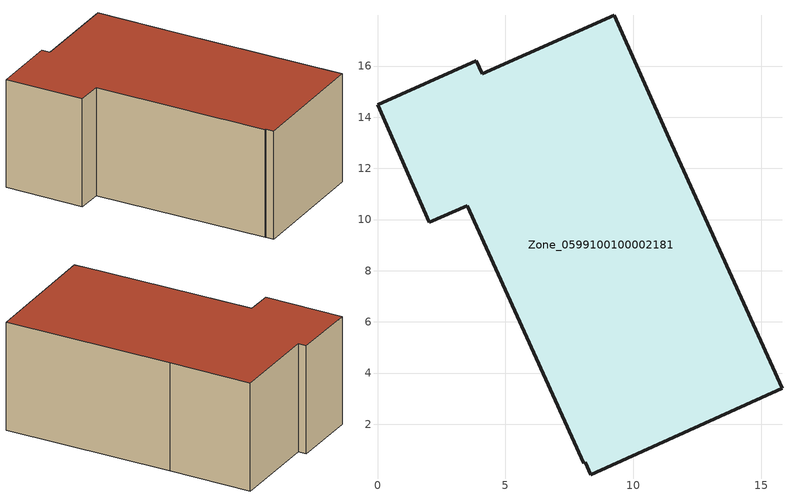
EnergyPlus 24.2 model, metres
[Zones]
Zone_0599100100002181
 floor ground (C_G): 9.26,17.99 11.4,13.15 15.81,3.41 8.34,0.02 8.12,0.51 8.07,0.48 3.52,10.53 2.02,9.9 0,14.49 3.86,16.21 4.09,15.71 z0
 wall outside (C_F): 3.86,16.21 0,14.49 2.02,9.9 3.52,10.53 8.07,0.48 8.12,0.51 8.34,0.02 15.81,3.41 11.4,13.15 9.26,17.99 4.09,15.71 3.86,16.21 z0:6.97
 roof outside (C_R): 15.81,3.41 11.4,13.15 9.26,17.99 4.09,15.71 3.86,16.21 0,14.49 2.02,9.9 3.52,10.53 8.07,0.48 8.12,0.51 8.34,0.02 z6.97
[BUILDING]
Pand.0599100100002181: North Axis=0; Terrain=City; Loads Convergence Tolerance Value=0.04; Temperature Convergence Tolerance Value=0.4; Solar Distribution=FullExterior; Maximum Number of Warmup Days=25; Minimum Number of Warmup Days=1
[Site:Location]
Rotterdam.The.Hague.AP_ZH_NLD Design_Conditions: Latitude=51.96; Longitude=4.45; Time Zone=1; Elevation=-4.5
[SITE:GROUNDTEMPERATURE:BUILDINGSURFACE]
18, 18, 18, 18, 18, 18, 18, 18, 18, 18, 18, 18
[MATERIAL] Thermal Absorptance=0.9; Solar Absorptance=0.7; Visible Absorptance=0.7
Name | Roughness | Thickness | Conductivity | Density | Specific Heat
G.TC.2006-2014 | MediumSmooth | 0.15 | 0.06 | 540 | 1210
F.TC.2006-2014 | Rough | 0.3 | 0.12 | 1920 | 840
R.TC.2006-2014 | MediumRough | 0.2 | 0.08 | 1500 | 1000
[CONSTRUCTION]
C_G: G.TC.2006-2014
C_F: F.TC.2006-2014
C_R: R.TC.2006-2014
[ZONE]
Zone_0599100100002181: Type=1; Multiplier=1; Ceiling Height=Autocalculate; Volume=Autocalculate; Floor Area=autocalculate; Part of Total Floor Area=Yes
[ZONEINFILTRATION:DESIGNFLOWRATE]
Infil_Zone_0599100100002181: Zone or ZoneList or Space or SpaceList=Zone_0599100100002181; Schedule=AlwaysOn; Design Flow Rate Calculation Method=Flow/Area; Flow Rate per Floor Area=0.0015; Constant Term Coefficient=1; Temperature Term Coefficient=0; Velocity Term Coefficient=0; Velocity Squared Term Coefficient=0
[HVACTEMPLATE:ZONE:IDEALLOADSAIRSYSTEM]
Zone_0599100100002181: Maximum Heating Supply Air Temperature=50; Minimum Cooling Supply Air Temperature=13; Maximum Heating Supply Air Humidity Ratio=0.0156; Minimum Cooling Supply Air Humidity Ratio=0.0077; Heating Limit=NoLimit; Cooling Limit=NoLimit; Dehumidification Control Type=ConstantSensibleHeatRatio; Cooling Sensible Heat Ratio=0.7; Dehumidification Setpoint=60; Humidification Control Type=None; Humidification Setpoint=30; Outdoor Air Method=None; Outdoor Air Flow Rate per Person=0.00944; Outdoor Air Flow Rate per Zone Floor Area=0; Outdoor Air Flow Rate per Zone=0; Demand Controlled Ventilation Type=None; Outdoor Air Economizer Type=NoEconomizer; Heat Recovery Type=None; Sensible Heat Recovery Effectiveness=0.7; Latent Heat Recovery Effectiveness=0.65
[ZONECONTROL:THERMOSTAT]
ThermostatControl_Zone_0599100100002181: Zone or ZoneList=Zone_0599100100002181; Control Type Schedule=DualSetpointControlType; Control 1=Thermostat_Zone_0599100100002181; Temperature Difference Between Cutout And Setpoint=0
[THERMOSTATSETPOINT:DUALSETPOINT]
Thermostat_Zone_0599100100002181: Heating Setpoint Temperature Schedule=HeatingSetpoint_Zone_0599100100002181; Cooling Setpoint Temperature Schedule=CoolingSetpoint_Zone_0599100100002181
[SCHEDULE:COMPACT]
HeatingSetpoint_Zone_0599100100002181: Through: 12/31, For: AllDays, Until: 24:00, 21
CoolingSetpoint_Zone_0599100100002181: Through: 12/31, For: AllDays, Until: 24:00, 24
DualSetpointControlType: Through: 12/31, For: AllDays, Until: 24:00, 4
AlwaysOn: Through: 12/31, For: AllDays, Until: 24:00, 1
